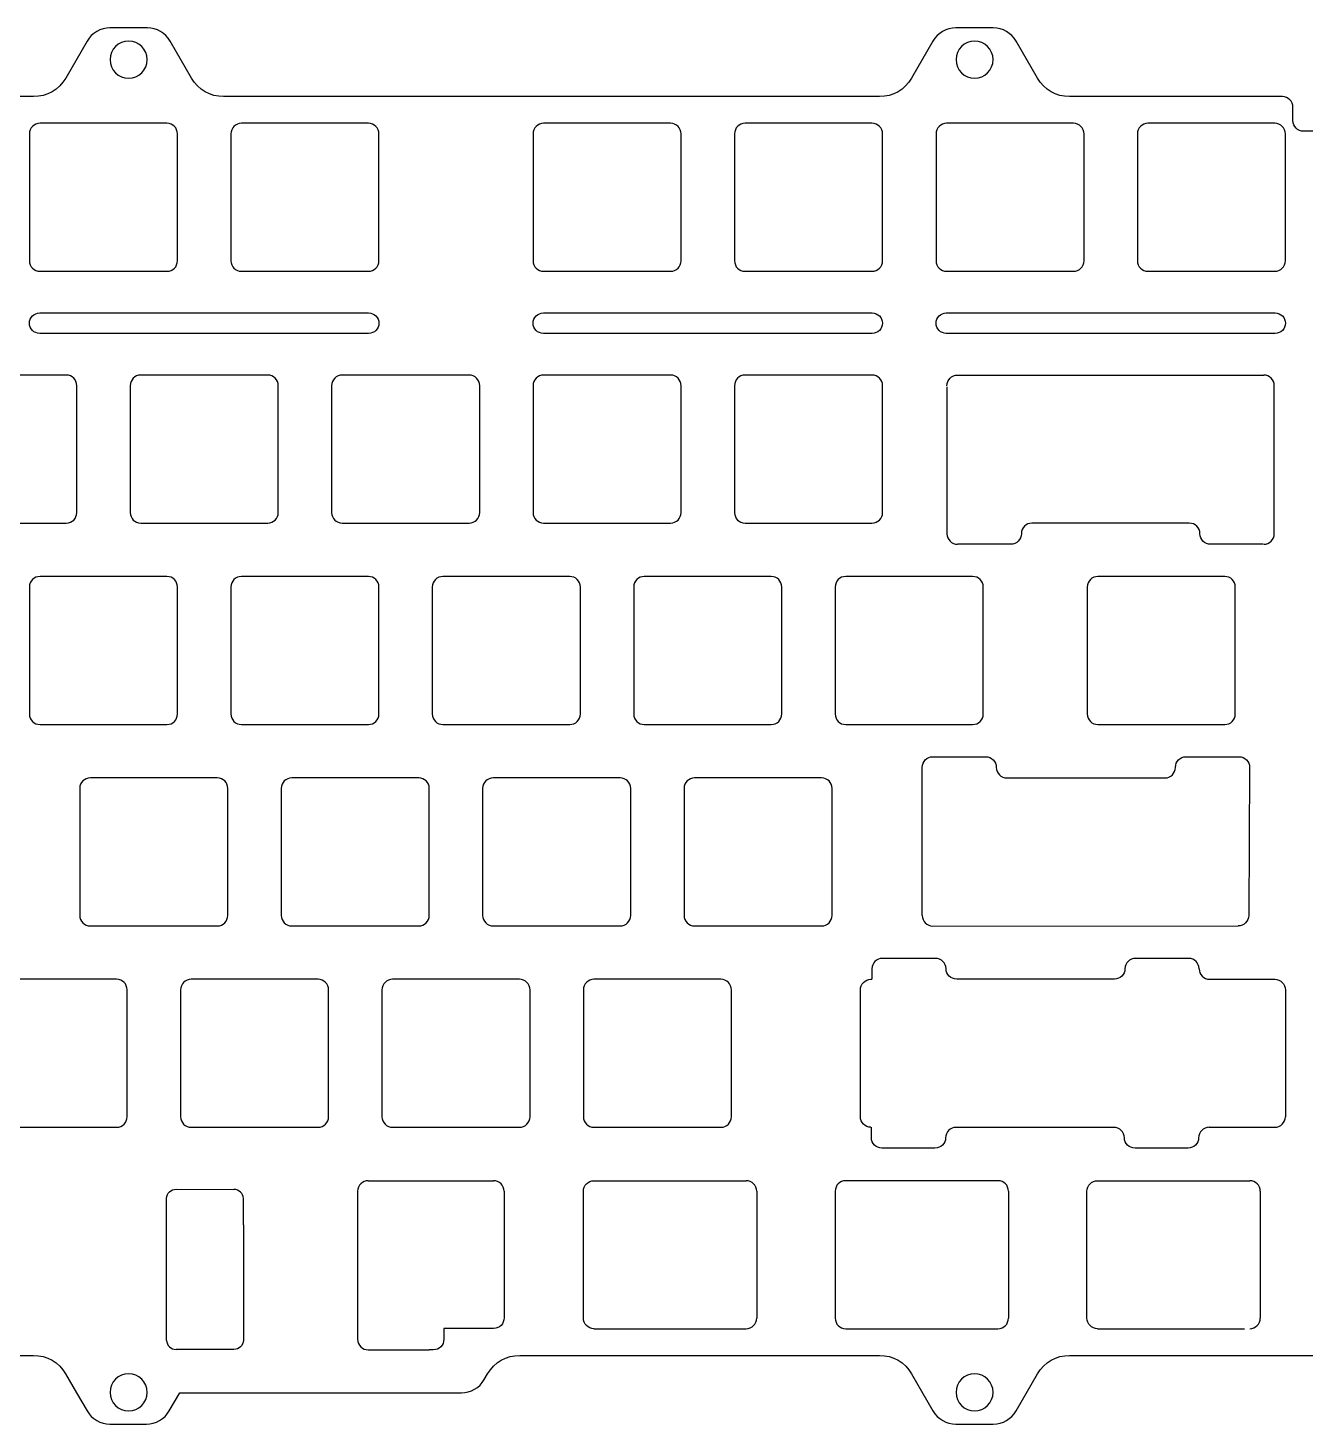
# Model space of a CAD drawing. Header units: inches. Extents: x -68 to 284, y 74 to 206.
# Drawn here: x 98.4 to 219.2, y 73.7 to 205.7 of the extents above; entities that cross this region are included whole.
import ezdxf

# ---------------------------------------------------------------- set-up
doc = ezdxf.new("R2010")
doc.units = ezdxf.units.IN
doc.header["$MEASUREMENT"] = 0

# ---------------------------------------------------------------- blocks, each defined once
blk = doc.blocks.new('block 4')
at = {"color": 5, "lineweight": 25, "true_color": 0x0000ff}
blk.add_lwpolyline([(109.19, 73.67), (109.19, 73.67)], dxfattribs=at)
for points, knots in [([(139.42, 76.62), (140.31, 76.62), (141.14, 77.1), (141.58, 77.87), (141.58, 77.87), (141.9, 78.42), (141.9, 78.42), (142.53, 79.5), (143.69, 80.17), (144.94, 80.17), (144.94, 80.17), (178.97, 80.17), (178.97, 80.17), (180.22, 80.17), (181.37, 79.5), (182, 78.42), (182, 78.42), (184.02, 74.92), (184.02, 74.92), (184.47, 74.15), (185.29, 73.67), (186.18, 73.67), (186.18, 73.67), (189.72, 73.67), (189.72, 73.67), (190.61, 73.67), (191.44, 74.15), (191.88, 74.92), (191.88, 74.92), (193.91, 78.42), (193.91, 78.42), (194.53, 79.5), (195.69, 80.17), (196.94, 80.17), (196.94, 80.17), (258.97, 80.17), (258.97, 80.17), (260.22, 80.17), (261.37, 79.5), (262, 78.42), (262, 78.42), (264.02, 74.92), (264.02, 74.92), (264.47, 74.15), (265.29, 73.67), (266.18, 73.67), (266.18, 73.67), (269.72, 73.67), (269.72, 73.67), (270.61, 73.67), (271.44, 74.15), (271.88, 74.92), (271.88, 74.92), (273.91, 78.42), (273.91, 78.42), (274.53, 79.5), (275.69, 80.17), (276.94, 80.17), (276.94, 80.17), (279.95, 80.17), (279.95, 80.17), (280.48, 80.17), (280.99, 80.38), (281.37, 80.75), (281.37, 80.75), (283.2, 82.58), (283.2, 82.58), (283.57, 82.96), (283.78, 83.47), (283.78, 84), (283.78, 84), (283.78, 97.68), (283.78, 97.68), (283.78, 98.11), (283.64, 98.53), (283.37, 98.87), (283.37, 98.87), (282.24, 100.27), (282.24, 100.27), (281.94, 100.65), (281.78, 101.11), (281.78, 101.59), (281.78, 101.59), (281.78, 131.81), (281.78, 131.81), (281.78, 132.29), (281.94, 132.75), (282.24, 133.13), (282.24, 133.13), (283.36, 134.53), (283.36, 134.53), (283.63, 134.87), (283.78, 135.29), (283.78, 135.72), (283.78, 135.72), (283.78, 195.4), (283.78, 195.4), (283.78, 195.93), (283.57, 196.44), (283.19, 196.82), (283.19, 196.82), (281.37, 198.65), (281.37, 198.65), (280.99, 199.02), (280.48, 199.23), (279.95, 199.23), (279.95, 199.23), (277.77, 199.23), (277.77, 199.23), (276.66, 199.23), (275.62, 199.76), (274.96, 200.65), (274.96, 200.65), (271.95, 204.72), (271.95, 204.72), (271.47, 205.36), (270.73, 205.73), (269.94, 205.73), (269.94, 205.73), (266.18, 205.73), (266.18, 205.73), (265.29, 205.73), (264.46, 205.25), (264.02, 204.48), (264.02, 204.48), (262, 200.98), (262, 200.98), (261.37, 199.9), (260.21, 199.23), (258.96, 199.23), (258.96, 199.23), (227.45, 199.23), (227.45, 199.23), (226.9, 199.23), (226.45, 198.78), (226.45, 198.23), (226.45, 198.23), (226.45, 196.96), (226.45, 196.96), (226.45, 196.4), (226, 195.96), (225.45, 195.96), (225.45, 195.96), (219.06, 195.96), (219.06, 195.96), (218.51, 195.96), (218.06, 196.4), (218.06, 196.96), (218.06, 196.96), (218.06, 198.23), (218.06, 198.23), (218.06, 198.78), (217.61, 199.23), (217.06, 199.23), (217.06, 199.23), (196.93, 199.23), (196.93, 199.23), (195.68, 199.23), (194.53, 199.9), (193.9, 200.98), (193.9, 200.98), (191.88, 204.48), (191.88, 204.48), (191.44, 205.25), (190.61, 205.73), (189.72, 205.73), (189.72, 205.73), (186.18, 205.73), (186.18, 205.73), (185.29, 205.73), (184.46, 205.25), (184.02, 204.48), (184.02, 204.48), (182, 200.98), (182, 200.98), (181.37, 199.9), (180.21, 199.23), (178.96, 199.23), (178.96, 199.23), (116.93, 199.23), (116.93, 199.23), (115.68, 199.23), (114.53, 199.9), (113.9, 200.98), (113.9, 200.98), (111.88, 204.48), (111.88, 204.48), (111.44, 205.25), (110.61, 205.73), (109.72, 205.73), (109.72, 205.73), (106.18, 205.73), (106.18, 205.73), (105.29, 205.73), (104.46, 205.25), (104.02, 204.48), (104.02, 204.48), (102, 200.98), (102, 200.98), (101.37, 199.9), (100.21, 199.23), (98.96, 199.23), (98.96, 199.23), (36.93, 199.23), (36.93, 199.23), (35.68, 199.23), (34.53, 199.9), (33.9, 200.98), (33.9, 200.98), (31.88, 204.48), (31.88, 204.48), (31.44, 205.25), (30.61, 205.73), (29.72, 205.73), (29.72, 205.73), (26.18, 205.73), (26.18, 205.73), (25.29, 205.73), (24.46, 205.25), (24.02, 204.48), (24.02, 204.48), (22, 200.98), (22, 200.98), (21.37, 199.9), (20.21, 199.23), (18.96, 199.23), (18.96, 199.23), (-43.07, 199.23), (-43.07, 199.23), (-44.32, 199.23), (-45.47, 199.9), (-46.1, 200.98), (-46.1, 200.98), (-48.12, 204.48), (-48.12, 204.48), (-48.56, 205.25), (-49.39, 205.73), (-50.28, 205.73), (-50.28, 205.73), (-53.82, 205.73), (-53.82, 205.73), (-54.71, 205.73), (-55.54, 205.25), (-55.98, 204.48), (-55.98, 204.48), (-58, 200.98), (-58, 200.98), (-58.63, 199.9), (-59.79, 199.23), (-61.04, 199.23), (-61.04, 199.23), (-64.05, 199.23), (-64.05, 199.23), (-64.58, 199.23), (-65.09, 199.02), (-65.47, 198.65), (-65.47, 198.65), (-67.3, 196.82), (-67.3, 196.82), (-67.67, 196.44), (-67.88, 195.93), (-67.88, 195.4), (-67.88, 195.4), (-67.88, 151.72), (-67.88, 151.72), (-67.88, 151.29), (-67.74, 150.87), (-67.47, 150.53), (-67.47, 150.53), (-66.34, 149.13), (-66.34, 149.13), (-66.04, 148.75), (-65.88, 148.29), (-65.88, 147.82), (-65.88, 147.82), (-65.88, 107.59), (-65.88, 107.59), (-65.88, 107.11), (-66.04, 106.65), (-66.34, 106.27), (-66.34, 106.27), (-67.47, 104.87), (-67.47, 104.87), (-67.74, 104.53), (-67.88, 104.11), (-67.88, 103.68), (-67.88, 103.68), (-67.88, 84), (-67.88, 84), (-67.88, 83.47), (-67.67, 82.96), (-67.3, 82.58), (-67.3, 82.58), (-65.47, 80.76), (-65.47, 80.76), (-65.09, 80.38), (-64.58, 80.17), (-64.05, 80.17), (-64.05, 80.17), (-61.04, 80.17), (-61.04, 80.17), (-59.79, 80.17), (-58.63, 79.5), (-58.01, 78.42), (-58.01, 78.42), (-55.98, 74.92), (-55.98, 74.92), (-55.54, 74.15), (-54.71, 73.67), (-53.82, 73.67), (-53.82, 73.67), (-50.28, 73.67), (-50.28, 73.67), (-49.39, 73.67), (-48.56, 74.15), (-48.12, 74.92), (-48.12, 74.92), (-46.1, 78.42), (-46.1, 78.42), (-45.47, 79.5), (-44.32, 80.17), (-43.07, 80.17), (-43.07, 80.17), (6.96, 80.17), (6.96, 80.17), (8.21, 80.17), (9.37, 79.5), (9.99, 78.42), (9.99, 78.42), (12.02, 74.92), (12.02, 74.92), (12.46, 74.15), (13.29, 73.67), (14.18, 73.67), (14.18, 73.67), (29.72, 73.67), (29.72, 73.67), (30.61, 73.67), (31.44, 74.15), (31.88, 74.92), (31.88, 74.92), (33.9, 78.42), (33.9, 78.42), (34.53, 79.5), (35.68, 80.17), (36.93, 80.17), (36.93, 80.17), (98.96, 80.17), (98.96, 80.17), (100.21, 80.17), (101.37, 79.5), (101.99, 78.42), (101.99, 78.42), (103.03, 76.62), (103.03, 76.62)], [0, 0, 0, 0, 1, 1, 1, 2, 2, 2, 3, 3, 3, 4, 4, 4, 5, 5, 5, 6, 6, 6, 7, 7, 7, 8, 8, 8, 9, 9, 9, 10, 10, 10, 11, 11, 11, 12, 12, 12, 13, 13, 13, 14, 14, 14, 15, 15, 15, 16, 16, 16, 17, 17, 17, 18, 18, 18, 19, 19, 19, 20, 20, 20, 21, 21, 21, 22, 22, 22, 23, 23, 23, 24, 24, 24, 25, 25, 25, 26, 26, 26, 27, 27, 27, 28, 28, 28, 29, 29, 29, 30, 30, 30, 31, 31, 31, 32, 32, 32, 33, 33, 33, 34, 34, 34, 35, 35, 35, 36, 36, 36, 37, 37, 37, 38, 38, 38, 39, 39, 39, 40, 40, 40, 41, 41, 41, 42, 42, 42, 43, 43, 43, 44, 44, 44, 45, 45, 45, 46, 46, 46, 47, 47, 47, 48, 48, 48, 49, 49, 49, 50, 50, 50, 51, 51, 51, 52, 52, 52, 53, 53, 53, 54, 54, 54, 55, 55, 55, 56, 56, 56, 57, 57, 57, 58, 58, 58, 59, 59, 59, 60, 60, 60, 61, 61, 61, 62, 62, 62, 63, 63, 63, 64, 64, 64, 65, 65, 65, 66, 66, 66, 67, 67, 67, 68, 68, 68, 69, 69, 69, 70, 70, 70, 71, 71, 71, 72, 72, 72, 73, 73, 73, 74, 74, 74, 75, 75, 75, 76, 76, 76, 77, 77, 77, 78, 78, 78, 79, 79, 79, 80, 80, 80, 81, 81, 81, 82, 82, 82, 83, 83, 83, 84, 84, 84, 85, 85, 85, 86, 86, 86, 87, 87, 87, 88, 88, 88, 89, 89, 89, 90, 90, 90, 91, 91, 91, 92, 92, 92, 93, 93, 93, 94, 94, 94, 95, 95, 95, 96, 96, 96, 97, 97, 97, 98, 98, 98, 99, 99, 99, 100, 100, 100, 101, 101, 101, 102, 102, 102, 103, 103, 103, 104, 104, 104, 105, 105, 105, 106, 106, 106, 107, 107, 107, 108, 108, 108, 109, 109, 109, 110, 110, 110, 111, 111, 111, 112, 112, 112, 113, 113, 113, 114, 114, 114, 115, 115, 115, 116, 116, 116, 117, 117, 117, 118, 118, 118, 118]), ([(103.03, 76.62), (103.03, 76.62), (104.02, 74.92), (104.02, 74.92), (104.46, 74.15), (105.29, 73.67), (106.18, 73.67)], [0, 0, 0, 0, 1, 1, 1, 2, 2, 2, 2]), ([(106.18, 73.67), (106.18, 73.67), (109.19, 73.67), (109.19, 73.67), (109.19, 73.67), (109.63, 73.67), (109.63, 73.67), (110.52, 73.67), (111.35, 74.15), (111.79, 74.92), (111.79, 74.92), (112.78, 76.62), (112.78, 76.62)], [0, 0, 0, 0, 1, 1, 1, 2, 2, 2, 3, 3, 3, 4, 4, 4, 4])]:
    blk.add_open_spline(points, degree=3, knots=knots, dxfattribs=at)
blk = doc.blocks.new('block 5')
at = {"color": 5, "lineweight": 25, "true_color": 0x0000ff}
blk.add_open_spline([(211.67, 115.74), (211.67, 115.74), (216.35, 115.74), (216.35, 115.74)], degree=3, dxfattribs=at)
blk.add_open_spline([(216.35, 115.74), (216.9, 115.74), (217.35, 115.3), (217.35, 114.74), (217.35, 114.74), (217.35, 102.74), (217.35, 102.74)], degree=3, knots=[0, 0, 0, 0, 1, 1, 1, 2, 2, 2, 2], dxfattribs=at)
blk = doc.blocks.new('block 7')
at = {"color": 5, "lineweight": 25, "true_color": 0x0000ff}
blk.add_open_spline([(178.15, 101.74), (177.6, 101.74), (177.15, 102.19), (177.15, 102.74), (177.15, 102.74), (177.15, 114.74), (177.15, 114.74), (177.15, 115.3), (177.6, 115.74), (178.15, 115.74), (178.15, 115.74), (178.24, 115.74), (178.24, 115.74)], degree=3, knots=[0, 0, 0, 0, 1, 1, 1, 2, 2, 2, 3, 3, 3, 4, 4, 4, 4], dxfattribs=at)
blk = doc.blocks.new('block 9')
at = {"color": 5, "lineweight": 25, "true_color": 0x0000ff}
blk.add_lwpolyline([(199.68, 115.74), (199.68, 115.74)], dxfattribs=at)
blk = doc.blocks.new('block 23')
at = {"color": 5, "lineweight": 25, "true_color": 0x0000ff}
blk.add_open_spline([(127.15, 171.89), (127.15, 172.45), (127.59, 172.89), (128.15, 172.89), (128.15, 172.89), (140.15, 172.89), (140.15, 172.89), (140.7, 172.89), (141.15, 172.45), (141.15, 171.89), (141.15, 171.89), (141.15, 159.89), (141.15, 159.89), (141.15, 159.34), (140.7, 158.89), (140.15, 158.89), (140.15, 158.89), (128.15, 158.89), (128.15, 158.89), (127.59, 158.89), (127.15, 159.34), (127.15, 159.89), (127.15, 159.89), (127.15, 171.89), (127.15, 171.89)], degree=3, knots=[0, 0, 0, 0, 1, 1, 1, 2, 2, 2, 3, 3, 3, 4, 4, 4, 5, 5, 5, 6, 6, 6, 7, 7, 7, 8, 8, 8, 8], dxfattribs=at)
blk = doc.blocks.new('block 24')
at = {"color": 5, "lineweight": 25, "true_color": 0x0000ff}
blk.add_open_spline([(146.2, 171.89), (146.2, 172.45), (146.64, 172.89), (147.2, 172.89), (147.2, 172.89), (159.2, 172.89), (159.2, 172.89), (159.75, 172.89), (160.2, 172.45), (160.2, 171.89), (160.2, 171.89), (160.2, 159.89), (160.2, 159.89), (160.2, 159.34), (159.75, 158.89), (159.2, 158.89), (159.2, 158.89), (147.2, 158.89), (147.2, 158.89), (146.64, 158.89), (146.2, 159.34), (146.2, 159.89), (146.2, 159.89), (146.2, 171.89), (146.2, 171.89)], degree=3, knots=[0, 0, 0, 0, 1, 1, 1, 2, 2, 2, 3, 3, 3, 4, 4, 4, 5, 5, 5, 6, 6, 6, 7, 7, 7, 8, 8, 8, 8], dxfattribs=at)
blk = doc.blocks.new('block 25')
at = {"color": 5, "lineweight": 25, "true_color": 0x0000ff}
blk.add_open_spline([(165.25, 171.89), (165.25, 172.45), (165.69, 172.89), (166.25, 172.89), (166.25, 172.89), (178.25, 172.89), (178.25, 172.89), (178.8, 172.89), (179.25, 172.45), (179.25, 171.89), (179.25, 171.89), (179.25, 159.89), (179.25, 159.89), (179.25, 159.34), (178.8, 158.89), (178.25, 158.89), (178.25, 158.89), (166.25, 158.89), (166.25, 158.89), (165.69, 158.89), (165.25, 159.34), (165.25, 159.89), (165.25, 159.89), (165.25, 171.89), (165.25, 171.89)], degree=3, knots=[0, 0, 0, 0, 1, 1, 1, 2, 2, 2, 3, 3, 3, 4, 4, 4, 5, 5, 5, 6, 6, 6, 7, 7, 7, 8, 8, 8, 8], dxfattribs=at)
blk = doc.blocks.new('block 27')
at = {"color": 5, "lineweight": 25, "true_color": 0x0000ff}
blk.add_open_spline([(136.67, 152.84), (136.67, 153.4), (137.12, 153.84), (137.67, 153.84), (137.67, 153.84), (149.67, 153.84), (149.67, 153.84), (150.22, 153.84), (150.67, 153.4), (150.67, 152.84), (150.67, 152.84), (150.67, 140.84), (150.67, 140.84), (150.67, 140.29), (150.22, 139.84), (149.67, 139.84), (149.67, 139.84), (137.67, 139.84), (137.67, 139.84), (137.12, 139.84), (136.67, 140.29), (136.67, 140.84), (136.67, 140.84), (136.67, 152.84), (136.67, 152.84)], degree=3, knots=[0, 0, 0, 0, 1, 1, 1, 2, 2, 2, 3, 3, 3, 4, 4, 4, 5, 5, 5, 6, 6, 6, 7, 7, 7, 8, 8, 8, 8], dxfattribs=at)
blk = doc.blocks.new('block 28')
at = {"color": 5, "lineweight": 25, "true_color": 0x0000ff}
blk.add_open_spline([(155.72, 152.84), (155.72, 153.4), (156.17, 153.84), (156.72, 153.84), (156.72, 153.84), (168.72, 153.84), (168.72, 153.84), (169.27, 153.84), (169.72, 153.4), (169.72, 152.84), (169.72, 152.84), (169.72, 140.84), (169.72, 140.84), (169.72, 140.29), (169.27, 139.84), (168.72, 139.84), (168.72, 139.84), (156.72, 139.84), (156.72, 139.84), (156.17, 139.84), (155.72, 140.29), (155.72, 140.84), (155.72, 140.84), (155.72, 152.84), (155.72, 152.84)], degree=3, knots=[0, 0, 0, 0, 1, 1, 1, 2, 2, 2, 3, 3, 3, 4, 4, 4, 5, 5, 5, 6, 6, 6, 7, 7, 7, 8, 8, 8, 8], dxfattribs=at)
blk = doc.blocks.new('block 29')
at = {"color": 5, "lineweight": 25, "true_color": 0x0000ff}
blk.add_open_spline([(174.77, 152.84), (174.77, 153.4), (175.22, 153.84), (175.77, 153.84), (175.77, 153.84), (187.77, 153.84), (187.77, 153.84), (188.32, 153.84), (188.77, 153.4), (188.77, 152.84), (188.77, 152.84), (188.77, 140.84), (188.77, 140.84), (188.77, 140.29), (188.32, 139.84), (187.77, 139.84), (187.77, 139.84), (175.77, 139.84), (175.77, 139.84), (175.22, 139.84), (174.77, 140.29), (174.77, 140.84), (174.77, 140.84), (174.77, 152.84), (174.77, 152.84)], degree=3, knots=[0, 0, 0, 0, 1, 1, 1, 2, 2, 2, 3, 3, 3, 4, 4, 4, 5, 5, 5, 6, 6, 6, 7, 7, 7, 8, 8, 8, 8], dxfattribs=at)
blk = doc.blocks.new('block 30')
at = {"color": 5, "lineweight": 25, "true_color": 0x0000ff}
blk.add_open_spline([(141.43, 133.79), (141.43, 134.35), (141.88, 134.79), (142.43, 134.79), (142.43, 134.79), (154.43, 134.79), (154.43, 134.79), (154.98, 134.79), (155.43, 134.35), (155.43, 133.79), (155.43, 133.79), (155.43, 121.79), (155.43, 121.79), (155.43, 121.24), (154.98, 120.79), (154.43, 120.79), (154.43, 120.79), (142.43, 120.79), (142.43, 120.79), (141.88, 120.79), (141.43, 121.24), (141.43, 121.79), (141.43, 121.79), (141.43, 133.79), (141.43, 133.79)], degree=3, knots=[0, 0, 0, 0, 1, 1, 1, 2, 2, 2, 3, 3, 3, 4, 4, 4, 5, 5, 5, 6, 6, 6, 7, 7, 7, 8, 8, 8, 8], dxfattribs=at)
blk = doc.blocks.new('block 34')
at = {"color": 5, "lineweight": 25, "true_color": 0x0000ff}
blk.add_open_spline([(165.25, 195.71), (165.25, 196.26), (165.69, 196.71), (166.25, 196.71), (166.25, 196.71), (178.25, 196.71), (178.25, 196.71), (178.8, 196.71), (179.25, 196.26), (179.25, 195.71), (179.25, 195.71), (179.25, 183.71), (179.25, 183.71), (179.25, 183.15), (178.8, 182.71), (178.25, 182.71), (178.25, 182.71), (166.25, 182.71), (166.25, 182.71), (165.69, 182.71), (165.25, 183.15), (165.25, 183.71), (165.25, 183.71), (165.25, 195.71), (165.25, 195.71)], degree=3, knots=[0, 0, 0, 0, 1, 1, 1, 2, 2, 2, 3, 3, 3, 4, 4, 4, 5, 5, 5, 6, 6, 6, 7, 7, 7, 8, 8, 8, 8], dxfattribs=at)
blk = doc.blocks.new('block 35')
at = {"color": 5, "lineweight": 25, "true_color": 0x0000ff}
blk.add_open_spline([(184.31, 195.71), (184.31, 196.26), (184.76, 196.71), (185.31, 196.71), (185.31, 196.71), (197.31, 196.71), (197.31, 196.71), (197.86, 196.71), (198.31, 196.26), (198.31, 195.71), (198.31, 195.71), (198.31, 183.71), (198.31, 183.71), (198.31, 183.15), (197.86, 182.71), (197.31, 182.71), (197.31, 182.71), (185.31, 182.71), (185.31, 182.71), (184.76, 182.71), (184.31, 183.15), (184.31, 183.71), (184.31, 183.71), (184.31, 195.71), (184.31, 195.71)], degree=3, knots=[0, 0, 0, 0, 1, 1, 1, 2, 2, 2, 3, 3, 3, 4, 4, 4, 5, 5, 5, 6, 6, 6, 7, 7, 7, 8, 8, 8, 8], dxfattribs=at)
blk = doc.blocks.new('block 38')
at = {"color": 5, "lineweight": 25, "true_color": 0x0000ff}
blk.add_open_spline([(146.2, 195.71), (146.2, 196.26), (146.64, 196.71), (147.2, 196.71), (147.2, 196.71), (159.2, 196.71), (159.2, 196.71), (159.75, 196.71), (160.2, 196.26), (160.2, 195.71), (160.2, 195.71), (160.2, 183.71), (160.2, 183.71), (160.2, 183.15), (159.75, 182.71), (159.2, 182.71), (159.2, 182.71), (147.2, 182.71), (147.2, 182.71), (146.64, 182.71), (146.2, 183.15), (146.2, 183.71), (146.2, 183.71), (146.2, 195.71), (146.2, 195.71)], degree=3, knots=[0, 0, 0, 0, 1, 1, 1, 2, 2, 2, 3, 3, 3, 4, 4, 4, 5, 5, 5, 6, 6, 6, 7, 7, 7, 8, 8, 8, 8], dxfattribs=at)
blk = doc.blocks.new('block 44')
at = {"color": 5, "lineweight": 25, "true_color": 0x0000ff}
blk.add_open_spline([(131.91, 114.74), (131.91, 115.3), (132.36, 115.74), (132.91, 115.74), (132.91, 115.74), (144.91, 115.74), (144.91, 115.74), (145.46, 115.74), (145.91, 115.3), (145.91, 114.74), (145.91, 114.74), (145.91, 102.74), (145.91, 102.74), (145.91, 102.19), (145.46, 101.74), (144.91, 101.74), (144.91, 101.74), (132.91, 101.74), (132.91, 101.74), (132.36, 101.74), (131.91, 102.19), (131.91, 102.74), (131.91, 102.74), (131.91, 114.74), (131.91, 114.74)], degree=3, knots=[0, 0, 0, 0, 1, 1, 1, 2, 2, 2, 3, 3, 3, 4, 4, 4, 5, 5, 5, 6, 6, 6, 7, 7, 7, 8, 8, 8, 8], dxfattribs=at)
blk = doc.blocks.new('block 45')
at = {"color": 5, "lineweight": 25, "true_color": 0x0000ff}
blk.add_open_spline([(93.81, 114.74), (93.81, 115.3), (94.26, 115.74), (94.81, 115.74), (94.81, 115.74), (106.81, 115.74), (106.81, 115.74), (107.36, 115.74), (107.81, 115.3), (107.81, 114.74), (107.81, 114.74), (107.81, 102.74), (107.81, 102.74), (107.81, 102.19), (107.36, 101.74), (106.81, 101.74), (106.81, 101.74), (94.81, 101.74), (94.81, 101.74), (94.26, 101.74), (93.81, 102.19), (93.81, 102.74), (93.81, 102.74), (93.81, 114.74), (93.81, 114.74)], degree=3, knots=[0, 0, 0, 0, 1, 1, 1, 2, 2, 2, 3, 3, 3, 4, 4, 4, 5, 5, 5, 6, 6, 6, 7, 7, 7, 8, 8, 8, 8], dxfattribs=at)
blk = doc.blocks.new('block 72')
at = {"color": 5, "lineweight": 25, "true_color": 0x0000ff}
blk.add_open_spline([(89.05, 171.89), (89.05, 172.45), (89.49, 172.89), (90.05, 172.89), (90.05, 172.89), (102.05, 172.89), (102.05, 172.89), (102.6, 172.89), (103.05, 172.45), (103.05, 171.89), (103.05, 171.89), (103.05, 159.89), (103.05, 159.89), (103.05, 159.34), (102.6, 158.89), (102.05, 158.89), (102.05, 158.89), (90.05, 158.89), (90.05, 158.89), (89.49, 158.89), (89.05, 159.34), (89.05, 159.89), (89.05, 159.89), (89.05, 171.89), (89.05, 171.89)], degree=3, knots=[0, 0, 0, 0, 1, 1, 1, 2, 2, 2, 3, 3, 3, 4, 4, 4, 5, 5, 5, 6, 6, 6, 7, 7, 7, 8, 8, 8, 8], dxfattribs=at)
blk = doc.blocks.new('block 73')
at = {"color": 5, "lineweight": 25, "true_color": 0x0000ff}
blk.add_open_spline([(108.1, 171.89), (108.1, 172.45), (108.54, 172.89), (109.1, 172.89), (109.1, 172.89), (121.1, 172.89), (121.1, 172.89), (121.65, 172.89), (122.1, 172.45), (122.1, 171.89), (122.1, 171.89), (122.1, 159.89), (122.1, 159.89), (122.1, 159.34), (121.65, 158.89), (121.1, 158.89), (121.1, 158.89), (109.1, 158.89), (109.1, 158.89), (108.54, 158.89), (108.1, 159.34), (108.1, 159.89), (108.1, 159.89), (108.1, 171.89), (108.1, 171.89)], degree=3, knots=[0, 0, 0, 0, 1, 1, 1, 2, 2, 2, 3, 3, 3, 4, 4, 4, 5, 5, 5, 6, 6, 6, 7, 7, 7, 8, 8, 8, 8], dxfattribs=at)
blk = doc.blocks.new('block 75')
at = {"color": 5, "lineweight": 25, "true_color": 0x0000ff}
blk.add_open_spline([(98.57, 152.84), (98.57, 153.4), (99.02, 153.84), (99.57, 153.84), (99.57, 153.84), (111.57, 153.84), (111.57, 153.84), (112.12, 153.84), (112.57, 153.4), (112.57, 152.84), (112.57, 152.84), (112.57, 140.84), (112.57, 140.84), (112.57, 140.29), (112.12, 139.84), (111.57, 139.84), (111.57, 139.84), (99.57, 139.84), (99.57, 139.84), (99.02, 139.84), (98.57, 140.29), (98.57, 140.84), (98.57, 140.84), (98.57, 152.84), (98.57, 152.84)], degree=3, knots=[0, 0, 0, 0, 1, 1, 1, 2, 2, 2, 3, 3, 3, 4, 4, 4, 5, 5, 5, 6, 6, 6, 7, 7, 7, 8, 8, 8, 8], dxfattribs=at)
blk = doc.blocks.new('block 76')
at = {"color": 5, "lineweight": 25, "true_color": 0x0000ff}
blk.add_open_spline([(117.62, 152.84), (117.62, 153.4), (118.07, 153.84), (118.62, 153.84), (118.62, 153.84), (130.62, 153.84), (130.62, 153.84), (131.17, 153.84), (131.62, 153.4), (131.62, 152.84), (131.62, 152.84), (131.62, 140.84), (131.62, 140.84), (131.62, 140.29), (131.17, 139.84), (130.62, 139.84), (130.62, 139.84), (118.62, 139.84), (118.62, 139.84), (118.07, 139.84), (117.62, 140.29), (117.62, 140.84), (117.62, 140.84), (117.62, 152.84), (117.62, 152.84)], degree=3, knots=[0, 0, 0, 0, 1, 1, 1, 2, 2, 2, 3, 3, 3, 4, 4, 4, 5, 5, 5, 6, 6, 6, 7, 7, 7, 8, 8, 8, 8], dxfattribs=at)
blk = doc.blocks.new('block 77')
at = {"color": 5, "lineweight": 25, "true_color": 0x0000ff}
blk.add_open_spline([(122.38, 133.79), (122.38, 134.35), (122.83, 134.79), (123.38, 134.79), (123.38, 134.79), (135.38, 134.79), (135.38, 134.79), (135.93, 134.79), (136.38, 134.35), (136.38, 133.79), (136.38, 133.79), (136.38, 121.79), (136.38, 121.79), (136.38, 121.24), (135.93, 120.79), (135.38, 120.79), (135.38, 120.79), (123.38, 120.79), (123.38, 120.79), (122.83, 120.79), (122.38, 121.24), (122.38, 121.79), (122.38, 121.79), (122.38, 133.79), (122.38, 133.79)], degree=3, knots=[0, 0, 0, 0, 1, 1, 1, 2, 2, 2, 3, 3, 3, 4, 4, 4, 5, 5, 5, 6, 6, 6, 7, 7, 7, 8, 8, 8, 8], dxfattribs=at)
blk = doc.blocks.new('block 78')
at = {"color": 5, "lineweight": 25, "true_color": 0x0000ff}
blk.add_open_spline([(103.33, 133.79), (103.33, 134.35), (103.78, 134.79), (104.33, 134.79), (104.33, 134.79), (116.33, 134.79), (116.33, 134.79), (116.88, 134.79), (117.33, 134.35), (117.33, 133.79), (117.33, 133.79), (117.33, 121.79), (117.33, 121.79), (117.33, 121.24), (116.88, 120.79), (116.33, 120.79), (116.33, 120.79), (104.33, 120.79), (104.33, 120.79), (103.78, 120.79), (103.33, 121.24), (103.33, 121.79), (103.33, 121.79), (103.33, 133.79), (103.33, 133.79)], degree=3, knots=[0, 0, 0, 0, 1, 1, 1, 2, 2, 2, 3, 3, 3, 4, 4, 4, 5, 5, 5, 6, 6, 6, 7, 7, 7, 8, 8, 8, 8], dxfattribs=at)
blk = doc.blocks.new('block 80')
at = {"color": 5, "lineweight": 25, "true_color": 0x0000ff}
blk.add_open_spline([(98.57, 195.71), (98.57, 196.26), (99.02, 196.71), (99.57, 196.71), (99.57, 196.71), (111.57, 196.71), (111.57, 196.71), (112.12, 196.71), (112.57, 196.26), (112.57, 195.71), (112.57, 195.71), (112.57, 183.71), (112.57, 183.71), (112.57, 183.15), (112.12, 182.71), (111.57, 182.71), (111.57, 182.71), (99.57, 182.71), (99.57, 182.71), (99.02, 182.71), (98.57, 183.15), (98.57, 183.71), (98.57, 183.71), (98.57, 195.71), (98.57, 195.71)], degree=3, knots=[0, 0, 0, 0, 1, 1, 1, 2, 2, 2, 3, 3, 3, 4, 4, 4, 5, 5, 5, 6, 6, 6, 7, 7, 7, 8, 8, 8, 8], dxfattribs=at)
blk = doc.blocks.new('block 81')
at = {"color": 5, "lineweight": 25, "true_color": 0x0000ff}
blk.add_open_spline([(117.62, 195.71), (117.62, 196.26), (118.07, 196.71), (118.62, 196.71), (118.62, 196.71), (130.62, 196.71), (130.62, 196.71), (131.17, 196.71), (131.62, 196.26), (131.62, 195.71), (131.62, 195.71), (131.62, 183.71), (131.62, 183.71), (131.62, 183.15), (131.17, 182.71), (130.62, 182.71), (130.62, 182.71), (118.62, 182.71), (118.62, 182.71), (118.07, 182.71), (117.62, 183.15), (117.62, 183.71), (117.62, 183.71), (117.62, 195.71), (117.62, 195.71)], degree=3, knots=[0, 0, 0, 0, 1, 1, 1, 2, 2, 2, 3, 3, 3, 4, 4, 4, 5, 5, 5, 6, 6, 6, 7, 7, 7, 8, 8, 8, 8], dxfattribs=at)
blk = doc.blocks.new('block 82')
at = {"color": 5, "lineweight": 25, "true_color": 0x0000ff}
blk.add_open_spline([(112.86, 114.74), (112.86, 115.3), (113.31, 115.74), (113.86, 115.74), (113.86, 115.74), (125.86, 115.74), (125.86, 115.74), (126.41, 115.74), (126.86, 115.3), (126.86, 114.74), (126.86, 114.74), (126.86, 102.74), (126.86, 102.74), (126.86, 102.19), (126.41, 101.74), (125.86, 101.74), (125.86, 101.74), (113.86, 101.74), (113.86, 101.74), (113.31, 101.74), (112.86, 102.19), (112.86, 102.74), (112.86, 102.74), (112.86, 114.74), (112.86, 114.74)], degree=3, knots=[0, 0, 0, 0, 1, 1, 1, 2, 2, 2, 3, 3, 3, 4, 4, 4, 5, 5, 5, 6, 6, 6, 7, 7, 7, 8, 8, 8, 8], dxfattribs=at)
blk = doc.blocks.new('block 83')
at = {"color": 5, "lineweight": 25, "true_color": 0x0000ff}
blk.add_open_spline([(160.48, 133.79), (160.48, 134.35), (160.93, 134.79), (161.48, 134.79), (161.48, 134.79), (173.48, 134.79), (173.48, 134.79), (174.03, 134.79), (174.48, 134.35), (174.48, 133.79), (174.48, 133.79), (174.48, 121.79), (174.48, 121.79), (174.48, 121.24), (174.03, 120.79), (173.48, 120.79), (173.48, 120.79), (161.48, 120.79), (161.48, 120.79), (160.93, 120.79), (160.48, 121.24), (160.48, 121.79), (160.48, 121.79), (160.48, 133.79), (160.48, 133.79)], degree=3, knots=[0, 0, 0, 0, 1, 1, 1, 2, 2, 2, 3, 3, 3, 4, 4, 4, 5, 5, 5, 6, 6, 6, 7, 7, 7, 8, 8, 8, 8], dxfattribs=at)
blk = doc.blocks.new('block 84')
at = {"color": 5, "lineweight": 25, "true_color": 0x0000ff}
blk.add_open_spline([(150.96, 114.74), (150.96, 115.3), (151.41, 115.74), (151.96, 115.74), (151.96, 115.74), (163.96, 115.74), (163.96, 115.74), (164.51, 115.74), (164.96, 115.3), (164.96, 114.74), (164.96, 114.74), (164.96, 102.74), (164.96, 102.74), (164.96, 102.19), (164.51, 101.74), (163.96, 101.74), (163.96, 101.74), (151.96, 101.74), (151.96, 101.74), (151.41, 101.74), (150.96, 102.19), (150.96, 102.74), (150.96, 102.74), (150.96, 114.74), (150.96, 114.74)], degree=3, knots=[0, 0, 0, 0, 1, 1, 1, 2, 2, 2, 3, 3, 3, 4, 4, 4, 5, 5, 5, 6, 6, 6, 7, 7, 7, 8, 8, 8, 8], dxfattribs=at)
blk = doc.blocks.new('block 85')
at = {"color": 5, "lineweight": 25, "true_color": 0x0000ff}
blk.add_open_spline([(204.35, 182.71), (203.8, 182.71), (203.35, 183.15), (203.35, 183.71), (203.35, 183.71), (203.35, 195.71), (203.35, 195.71), (203.35, 196.26), (203.8, 196.71), (204.35, 196.71), (204.35, 196.71), (216.35, 196.71), (216.35, 196.71), (216.9, 196.71), (217.35, 196.26), (217.35, 195.71), (217.35, 195.71), (217.35, 183.71), (217.35, 183.71), (217.35, 183.15), (216.9, 182.71), (216.35, 182.71), (216.35, 182.71), (204.35, 182.71), (204.35, 182.71)], degree=3, knots=[0, 0, 0, 0, 1, 1, 1, 2, 2, 2, 3, 3, 3, 4, 4, 4, 5, 5, 5, 6, 6, 6, 7, 7, 7, 8, 8, 8, 8], dxfattribs=at)
blk = doc.blocks.new('block 86')
at = {"color": 5, "lineweight": 25, "true_color": 0x0000ff}
blk.add_open_spline([(143.46, 95.69), (143.46, 95.69), (143.46, 83.72), (143.46, 83.72), (143.46, 83.16), (143.02, 82.71), (142.47, 82.71), (142.47, 82.71), (137.76, 82.71), (137.76, 82.71), (137.76, 82.71), (137.76, 81.69), (137.76, 81.69)], degree=3, knots=[0, 0, 0, 0, 1, 1, 1, 2, 2, 2, 3, 3, 3, 4, 4, 4, 4], dxfattribs=at)
blk = doc.blocks.new('block 87')
at = {"color": 5, "lineweight": 25, "true_color": 0x0000ff}
blk.add_open_spline([(129.61, 95.69), (129.61, 95.69), (129.61, 81.69), (129.61, 81.69), (129.61, 81.14), (130.06, 80.69), (130.61, 80.69), (130.61, 80.69), (136.37, 80.69), (136.37, 80.69)], degree=3, knots=[0, 0, 0, 0, 1, 1, 1, 2, 2, 2, 3, 3, 3, 3], dxfattribs=at)
blk = doc.blocks.new('block 88')
at = {"color": 5, "lineweight": 25, "true_color": 0x0000ff}
blk.add_lwpolyline([(151.96, 82.69), (163.96, 82.69), (166.35, 82.69)], dxfattribs=at)
blk = doc.blocks.new('block 89')
at = {"color": 5, "lineweight": 25, "true_color": 0x0000ff}
blk.add_open_spline([(151.96, 82.69), (151.41, 82.69), (150.96, 83.14), (150.96, 83.69), (150.96, 83.69), (150.96, 95.69), (150.96, 95.69), (150.96, 96.25), (151.41, 96.69), (151.96, 96.69), (151.96, 96.69), (163.96, 96.69), (163.96, 96.69), (163.96, 96.69), (166.35, 96.69), (166.35, 96.69)], degree=3, knots=[0, 0, 0, 0, 1, 1, 1, 2, 2, 2, 3, 3, 3, 4, 4, 4, 5, 5, 5, 5], dxfattribs=at)
blk = doc.blocks.new('block 91')
at = {"color": 5, "lineweight": 25, "true_color": 0x0000ff}
blk.add_lwpolyline([(199.58, 82.69), (211.58, 82.69), (213.49, 82.69)], dxfattribs=at)
blk = doc.blocks.new('block 92')
at = {"color": 5, "lineweight": 25, "true_color": 0x0000ff}
blk.add_open_spline([(199.58, 82.69), (199.03, 82.69), (198.58, 83.14), (198.58, 83.69), (198.58, 83.69), (198.58, 95.69), (198.58, 95.69), (198.58, 96.25), (199.03, 96.69), (199.58, 96.69), (199.58, 96.69), (211.58, 96.69), (211.58, 96.69), (211.58, 96.69), (213.97, 96.69), (213.97, 96.69)], degree=3, knots=[0, 0, 0, 0, 1, 1, 1, 2, 2, 2, 3, 3, 3, 4, 4, 4, 5, 5, 5, 5], dxfattribs=at)
blk = doc.blocks.new('block 98')
at = {"color": 5, "lineweight": 25, "true_color": 0x0000ff}
blk.add_lwpolyline([(213.88, 121.91), (213.88, 121.79)], dxfattribs=at)
blk = doc.blocks.new('block 104')
at = {"color": 5, "lineweight": 25, "true_color": 0x0000ff}
blk.add_open_spline([(215.26, 156.89), (215.26, 156.89), (210.26, 156.89), (210.26, 156.89), (209.71, 156.89), (209.26, 157.34), (209.26, 157.89), (209.26, 158.45), (208.81, 158.89), (208.26, 158.89), (208.26, 158.89), (193.38, 158.89), (193.38, 158.89), (192.83, 158.89), (192.38, 158.45), (192.38, 157.89), (192.38, 157.34), (191.93, 156.89), (191.38, 156.89), (191.38, 156.89), (186.38, 156.89), (186.38, 156.89)], degree=3, knots=[0, 0, 0, 0, 1, 1, 1, 2, 2, 2, 3, 3, 3, 4, 4, 4, 5, 5, 5, 6, 6, 6, 7, 7, 7, 7], dxfattribs=at)
blk = doc.blocks.new('block 105')
at = {"color": 5, "lineweight": 25, "true_color": 0x0000ff}
blk.add_lwpolyline([(193.38, 172.89), (193.38, 172.89)], dxfattribs=at)
blk = doc.blocks.new('block 106')
at = {"color": 5, "lineweight": 25, "true_color": 0x0000ff}
blk.add_open_spline([(183, 135.79), (183, 136.35), (183.45, 136.79), (184, 136.79), (184, 136.79), (189, 136.79), (189, 136.79), (189.55, 136.79), (190, 136.35), (190, 135.79), (190, 135.24), (190.45, 134.79), (191, 134.79), (191, 134.79), (197.58, 134.79), (197.58, 134.79), (197.58, 134.79), (205.95, 134.79), (205.95, 134.79)], degree=3, knots=[0, 0, 0, 0, 1, 1, 1, 2, 2, 2, 3, 3, 3, 4, 4, 4, 5, 5, 5, 6, 6, 6, 6], dxfattribs=at)
blk = doc.blocks.new('block 107')
at = {"color": 5, "lineweight": 25, "true_color": 0x0000ff}
blk.add_open_spline([(213.88, 121.79), (213.88, 121.24), (213.43, 120.79), (212.88, 120.79)], degree=3, dxfattribs=at)
blk = doc.blocks.new('block 115')
at = {"color": 5, "lineweight": 25, "true_color": 0x0000ff}
blk.add_open_spline([(106.2, 202.73), (106.2, 203.7), (106.98, 204.48), (107.95, 204.48), (108.92, 204.48), (109.7, 203.7), (109.7, 202.73), (109.7, 201.76), (108.92, 200.98), (107.95, 200.98), (106.98, 200.98), (106.2, 201.76), (106.2, 202.73), (106.2, 202.73), (106.2, 202.73), (106.2, 202.73)], degree=3, knots=[0, 0, 0, 0, 1, 1, 1, 2, 2, 2, 3, 3, 3, 4, 4, 4, 5, 5, 5, 5], dxfattribs=at)
blk = doc.blocks.new('block 116')
at = {"color": 5, "lineweight": 25, "true_color": 0x0000ff}
blk.add_open_spline([(186.2, 202.73), (186.2, 203.7), (186.98, 204.48), (187.95, 204.48), (188.92, 204.48), (189.7, 203.7), (189.7, 202.73), (189.7, 201.76), (188.92, 200.98), (187.95, 200.98), (186.98, 200.98), (186.2, 201.76), (186.2, 202.73), (186.2, 202.73), (186.2, 202.73), (186.2, 202.73)], degree=3, knots=[0, 0, 0, 0, 1, 1, 1, 2, 2, 2, 3, 3, 3, 4, 4, 4, 5, 5, 5, 5], dxfattribs=at)
blk = doc.blocks.new('block 119')
at = {"color": 5, "lineweight": 25, "true_color": 0x0000ff}
blk.add_open_spline([(186.2, 76.67), (186.2, 77.64), (186.98, 78.42), (187.95, 78.42), (188.92, 78.42), (189.7, 77.64), (189.7, 76.67), (189.7, 75.7), (188.92, 74.92), (187.95, 74.92), (186.98, 74.92), (186.2, 75.7), (186.2, 76.67), (186.2, 76.67), (186.2, 76.67), (186.2, 76.67)], degree=3, knots=[0, 0, 0, 0, 1, 1, 1, 2, 2, 2, 3, 3, 3, 4, 4, 4, 5, 5, 5, 5], dxfattribs=at)
blk = doc.blocks.new('block 120')
at = {"color": 5, "lineweight": 25, "true_color": 0x0000ff}
blk.add_open_spline([(106.2, 76.67), (106.2, 77.64), (106.98, 78.42), (107.95, 78.42), (108.92, 78.42), (109.7, 77.64), (109.7, 76.67), (109.7, 75.7), (108.92, 74.92), (107.95, 74.92), (106.98, 74.92), (106.2, 75.7), (106.2, 76.67), (106.2, 76.67), (106.2, 76.67), (106.2, 76.67)], degree=3, knots=[0, 0, 0, 0, 1, 1, 1, 2, 2, 2, 3, 3, 3, 4, 4, 4, 5, 5, 5, 5], dxfattribs=at)
blk = doc.blocks.new('block 131')
at = {"color": 5, "lineweight": 25, "true_color": 0x0000ff}
blk.add_lwpolyline([(143.49, 95.69), (143.49, 95.69)], dxfattribs=at)
blk = doc.blocks.new('block 133')
at = {"color": 5, "lineweight": 25, "true_color": 0x0000ff}
blk.add_lwpolyline([(183, 121.78), (183, 121.91), (183, 133.91), (183, 135.79)], dxfattribs=at)
blk = doc.blocks.new('block 149')
at = {"color": 5, "lineweight": 25, "true_color": 0x0000ff}
blk.add_lwpolyline([(167.35, 95.69), (167.35, 83.69)], dxfattribs=at)
blk = doc.blocks.new('block 150')
at = {"color": 5, "lineweight": 25, "true_color": 0x0000ff}
blk.add_lwpolyline([(214.97, 95.69), (214.97, 83.69)], dxfattribs=at)
blk = doc.blocks.new('block 151')
at = {"color": 5, "lineweight": 25, "true_color": 0x0000ff}
blk.add_open_spline([(213.97, 82.69), (214.53, 82.69), (214.97, 83.14), (214.97, 83.69)], degree=3, dxfattribs=at)
blk = doc.blocks.new('block 152')
at = {"color": 5, "lineweight": 25, "true_color": 0x0000ff}
blk.add_open_spline([(214.97, 95.69), (214.97, 96.25), (214.53, 96.69), (213.97, 96.69)], degree=3, dxfattribs=at)
blk = doc.blocks.new('block 153')
at = {"color": 5, "lineweight": 25, "true_color": 0x0000ff}
blk.add_open_spline([(166.35, 82.69), (166.9, 82.69), (167.35, 83.14), (167.35, 83.69)], degree=3, dxfattribs=at)
blk = doc.blocks.new('block 154')
at = {"color": 5, "lineweight": 25, "true_color": 0x0000ff}
blk.add_open_spline([(167.35, 95.69), (167.35, 96.25), (166.9, 96.69), (166.35, 96.69)], degree=3, dxfattribs=at)
blk = doc.blocks.new('block 157')
at = {"color": 5, "lineweight": 25, "true_color": 0x0000ff}
blk.add_lwpolyline([(216.3, 157.89), (216.3, 171.89)], dxfattribs=at)
blk = doc.blocks.new('block 160')
at = {"color": 5, "lineweight": 25, "true_color": 0x0000ff}
blk.add_lwpolyline([(185.34, 171.78), (185.34, 157.78)], dxfattribs=at)
blk = doc.blocks.new('block 163')
at = {"color": 5, "lineweight": 25, "true_color": 0x0000ff}
blk.add_open_spline([(185.34, 157.89), (185.34, 157.34), (185.79, 156.89), (186.34, 156.89)], degree=3, dxfattribs=at)
blk = doc.blocks.new('block 164')
at = {"color": 5, "lineweight": 25, "true_color": 0x0000ff}
blk.add_open_spline([(185.34, 171.89), (185.34, 172.45), (185.79, 172.89), (186.34, 172.89), (186.34, 172.89), (215.3, 172.89), (215.3, 172.89)], degree=3, knots=[0, 0, 0, 0, 1, 1, 1, 2, 2, 2, 2], dxfattribs=at)
blk = doc.blocks.new('block 165')
at = {"color": 5, "lineweight": 25, "true_color": 0x0000ff}
blk.add_open_spline([(216.3, 171.89), (216.3, 172.45), (215.85, 172.89), (215.3, 172.89)], degree=3, dxfattribs=at)
blk = doc.blocks.new('block 166')
at = {"color": 5, "lineweight": 25, "true_color": 0x0000ff}
blk.add_open_spline([(215.3, 156.89), (215.85, 156.89), (216.3, 157.34), (216.3, 157.89)], degree=3, dxfattribs=at)
blk = doc.blocks.new('block 169')
at = {"color": 5, "lineweight": 25, "true_color": 0x0000ff}
blk.add_lwpolyline([(210.11, 101.74), (216.35, 101.74)], dxfattribs=at)
blk = doc.blocks.new('block 170')
at = {"color": 5, "lineweight": 25, "true_color": 0x0000ff}
blk.add_open_spline([(216.35, 101.74), (216.9, 101.74), (217.35, 102.19), (217.35, 102.74)], degree=3, dxfattribs=at)
blk = doc.blocks.new('block 190')
at = {"color": 5, "lineweight": 25, "true_color": 0x0000ff}
blk.add_lwpolyline([(130.61, 96.69), (136.73, 96.69), (142.49, 96.69)], dxfattribs=at)
blk = doc.blocks.new('block 191')
at = {"color": 5, "lineweight": 25, "true_color": 0x0000ff}
blk.add_lwpolyline([(129.61, 95.69), (129.61, 95.69)], dxfattribs=at)
blk = doc.blocks.new('block 192')
at = {"color": 5, "lineweight": 25, "true_color": 0x0000ff}
blk.add_lwpolyline([(143.49, 95.69), (143.49, 95.69)], dxfattribs=at)
blk = doc.blocks.new('block 199')
at = {"color": 5, "lineweight": 25, "true_color": 0x0000ff}
blk.add_open_spline([(130.61, 96.69), (130.06, 96.69), (129.61, 96.25), (129.61, 95.69)], degree=3, dxfattribs=at)
blk = doc.blocks.new('block 200')
at = {"color": 5, "lineweight": 25, "true_color": 0x0000ff}
blk.add_open_spline([(143.46, 95.69), (143.46, 96.25), (143.01, 96.69), (142.46, 96.69)], degree=3, dxfattribs=at)
blk = doc.blocks.new('block 216')
at = {"color": 5, "lineweight": 25, "true_color": 0x0000ff}
blk.add_open_spline([(210.14, 101.74), (209.59, 101.74), (209.14, 101.3), (209.14, 100.74)], degree=3, dxfattribs=at)
blk = doc.blocks.new('block 227')
at = {"color": 5, "lineweight": 25, "true_color": 0x0000ff}
blk.add_open_spline([(206.95, 135.79), (206.95, 136.35), (207.4, 136.79), (207.95, 136.79), (207.95, 136.79), (212.96, 136.79), (212.96, 136.79)], degree=3, knots=[0, 0, 0, 0, 1, 1, 1, 2, 2, 2, 2], dxfattribs=at)
blk = doc.blocks.new('block 228')
at = {"color": 5, "lineweight": 25, "true_color": 0x0000ff}
blk.add_open_spline([(212.96, 136.79), (213.52, 136.79), (213.96, 136.35), (213.96, 135.79), (213.96, 135.79), (213.88, 121.91), (213.88, 121.91)], degree=3, knots=[0, 0, 0, 0, 1, 1, 1, 2, 2, 2, 2], dxfattribs=at)
blk = doc.blocks.new('block 232')
at = {"color": 5, "lineweight": 25, "true_color": 0x0000ff}
blk.add_open_spline([(205.95, 134.79), (206.5, 134.79), (206.95, 135.24), (206.95, 135.79)], degree=3, dxfattribs=at)
blk = doc.blocks.new('block 240')
at = {"color": 5, "lineweight": 25, "true_color": 0x0000ff}
blk.add_open_spline([(198.61, 152.84), (198.61, 153.4), (199.06, 153.84), (199.61, 153.84), (199.61, 153.84), (211.61, 153.84), (211.61, 153.84), (212.17, 153.84), (212.61, 153.4), (212.61, 152.84), (212.61, 152.84), (212.61, 140.84), (212.61, 140.84), (212.61, 140.29), (212.17, 139.84), (211.61, 139.84), (211.61, 139.84), (199.61, 139.84), (199.61, 139.84), (199.06, 139.84), (198.61, 140.29), (198.61, 140.84), (198.61, 140.84), (198.61, 152.84), (198.61, 152.84)], degree=3, knots=[0, 0, 0, 0, 1, 1, 1, 2, 2, 2, 3, 3, 3, 4, 4, 4, 5, 5, 5, 6, 6, 6, 7, 7, 7, 8, 8, 8, 8], dxfattribs=at)
blk = doc.blocks.new('block 241')
at = {"color": 5, "lineweight": 25, "true_color": 0x0000ff}
blk.add_open_spline([(183, 121.78), (183, 121.23), (183.45, 120.78), (184, 120.78), (184, 120.78), (212.88, 120.79), (212.88, 120.79)], degree=3, knots=[0, 0, 0, 0, 1, 1, 1, 2, 2, 2, 2], dxfattribs=at)
blk = doc.blocks.new('block 246')
at = {"color": 5, "lineweight": 25, "true_color": 0x0000ff}
blk.add_open_spline([(190.16, 96.69), (190.16, 96.69), (187.77, 96.69), (187.77, 96.69), (187.77, 96.69), (175.77, 96.69), (175.77, 96.69), (175.22, 96.69), (174.77, 96.25), (174.77, 95.69), (174.77, 95.69), (174.77, 83.69), (174.77, 83.69), (174.77, 83.14), (175.22, 82.69), (175.77, 82.69), (175.77, 82.69), (187.77, 82.69), (187.77, 82.69), (187.77, 82.69), (190.16, 82.69), (190.16, 82.69)], degree=3, knots=[0, 0, 0, 0, 1, 1, 1, 2, 2, 2, 3, 3, 3, 4, 4, 4, 5, 5, 5, 6, 6, 6, 7, 7, 7, 7], dxfattribs=at)
blk = doc.blocks.new('block 247')
at = {"color": 5, "lineweight": 25, "true_color": 0x0000ff}
blk.add_lwpolyline([(191.16, 95.69), (191.16, 83.69)], dxfattribs=at)
blk = doc.blocks.new('block 248')
at = {"color": 5, "lineweight": 25, "true_color": 0x0000ff}
blk.add_open_spline([(190.16, 82.69), (190.71, 82.69), (191.16, 83.14), (191.16, 83.69)], degree=3, dxfattribs=at)
blk = doc.blocks.new('block 249')
at = {"color": 5, "lineweight": 25, "true_color": 0x0000ff}
blk.add_open_spline([(191.16, 95.69), (191.16, 96.25), (190.71, 96.69), (190.16, 96.69)], degree=3, dxfattribs=at)
blk = doc.blocks.new('block 250')
at = {"color": 5, "lineweight": 25, "true_color": 0x0000ff}
blk.add_open_spline([(137.76, 81.69), (137.76, 81.14), (137.31, 80.69), (136.76, 80.69), (136.76, 80.69), (136.37, 80.69), (136.37, 80.69)], degree=3, knots=[0, 0, 0, 0, 1, 1, 1, 2, 2, 2, 2], dxfattribs=at)
blk = doc.blocks.new('block 251')
at = {"color": 5, "lineweight": 25, "true_color": 0x0000ff}
blk.add_open_spline([(118.8, 92.5), (118.8, 92.5), (118.8, 81.57), (118.8, 81.57), (118.8, 81.11), (118.4, 80.73), (117.91, 80.73), (117.91, 80.73), (112.43, 80.73), (112.43, 80.73)], degree=3, knots=[0, 0, 0, 0, 1, 1, 1, 2, 2, 2, 3, 3, 3, 3], dxfattribs=at)
blk = doc.blocks.new('block 253')
at = {"color": 5, "lineweight": 25, "true_color": 0x0000ff}
blk.add_open_spline([(111.54, 81.57), (111.54, 81.11), (111.94, 80.73), (112.43, 80.73)], degree=3, dxfattribs=at)
blk = doc.blocks.new('block 254')
at = {"color": 5, "lineweight": 25, "true_color": 0x0000ff}
blk.add_lwpolyline([(117.91, 95.86), (117.91, 95.86)], dxfattribs=at)
blk = doc.blocks.new('block 255')
at = {"color": 5, "lineweight": 25, "true_color": 0x0000ff}
blk.add_lwpolyline([(118.8, 92.5), (118.8, 95.02)], dxfattribs=at)
blk = doc.blocks.new('block 256')
at = {"color": 5, "lineweight": 25, "true_color": 0x0000ff}
blk.add_open_spline([(111.54, 81.57), (111.54, 81.57), (111.54, 92.35), (111.54, 92.35), (111.54, 92.35), (111.54, 95.04), (111.54, 95.04), (111.54, 95.51), (111.94, 95.88), (112.43, 95.88), (112.43, 95.88), (117.91, 95.86), (117.91, 95.86)], degree=3, knots=[0, 0, 0, 0, 1, 1, 1, 2, 2, 2, 3, 3, 3, 4, 4, 4, 4], dxfattribs=at)
blk = doc.blocks.new('block 257')
at = {"color": 5, "lineweight": 25, "true_color": 0x0000ff}
blk.add_open_spline([(118.8, 95.02), (118.8, 95.48), (118.4, 95.86), (117.91, 95.86)], degree=3, dxfattribs=at)
blk = doc.blocks.new('block 265')
at = {"color": 5, "lineweight": 25, "true_color": 0x0000ff}
blk.add_open_spline([(209.14, 100.78), (209.14, 100.77), (209.14, 100.76), (209.14, 100.75), (209.14, 100.21), (208.69, 99.77), (208.14, 99.77), (208.14, 99.77), (203.13, 99.77), (203.13, 99.77), (202.57, 99.77), (202.12, 100.21), (202.12, 100.75), (202.12, 101.29), (201.68, 101.73), (201.12, 101.73), (201.12, 101.73), (186.21, 101.73), (186.21, 101.73), (185.65, 101.73), (185.21, 101.29), (185.21, 100.75), (185.21, 100.21), (184.76, 99.77), (184.2, 99.77), (184.2, 99.77), (179.19, 99.77), (179.19, 99.77), (178.64, 99.77), (178.19, 100.21), (178.19, 100.75), (178.19, 100.75), (178.19, 101.74), (178.19, 101.74)], degree=3, knots=[0, 0, 0, 0, 1, 1, 1, 2, 2, 2, 3, 3, 3, 4, 4, 4, 5, 5, 5, 6, 6, 6, 7, 7, 7, 8, 8, 8, 9, 9, 9, 10, 10, 10, 11, 11, 11, 11], dxfattribs=at)
blk = doc.blocks.new('block 266')
at = {"color": 5, "lineweight": 25, "true_color": 0x0000ff}
blk.add_open_spline([(209.19, 116.74), (209.19, 116.19), (209.64, 115.74), (210.19, 115.74), (210.19, 115.74), (211.67, 115.74), (211.67, 115.74)], degree=3, knots=[0, 0, 0, 0, 1, 1, 1, 2, 2, 2, 2], dxfattribs=at)
blk = doc.blocks.new('block 267')
at = {"color": 5, "lineweight": 25, "true_color": 0x0000ff}
blk.add_open_spline([(209.19, 116.71), (209.19, 116.72), (209.19, 116.73), (209.19, 116.74), (209.19, 117.28), (208.74, 117.72), (208.19, 117.72), (208.19, 117.72), (203.18, 117.72), (203.18, 117.72), (202.62, 117.72), (202.17, 117.28), (202.17, 116.74), (202.17, 116.19), (201.73, 115.76), (201.17, 115.76), (201.17, 115.76), (186.26, 115.76), (186.26, 115.76), (185.7, 115.76), (185.26, 116.19), (185.26, 116.74), (185.26, 117.28), (184.81, 117.72), (184.25, 117.72), (184.25, 117.72), (179.24, 117.72), (179.24, 117.72), (178.69, 117.72), (178.24, 117.28), (178.24, 116.74), (178.24, 116.74), (178.24, 115.74), (178.24, 115.74)], degree=3, knots=[0, 0, 0, 0, 1, 1, 1, 2, 2, 2, 3, 3, 3, 4, 4, 4, 5, 5, 5, 6, 6, 6, 7, 7, 7, 8, 8, 8, 9, 9, 9, 10, 10, 10, 11, 11, 11, 11], dxfattribs=at)

msp = doc.modelspace()

# ---------------------------------------------------------------- linework, layer by layer
at = {"color": 5, "lineweight": 25, "true_color": 0x0000ff}
for points in [[(136.37, 80.69), (136.37, 80.69)], [(112.78, 76.62), (114.39, 76.62)], [(112.78, 76.62), (112.78, 76.62)], [(114.39, 76.62), (139.42, 76.62)]]:
    msp.add_lwpolyline(points, dxfattribs=at)
for points in [[(99.54, 176.83), (99.54, 176.83), (130.65, 176.83), (130.65, 176.83), (131.18, 176.83), (131.62, 177.26), (131.62, 177.8), (131.62, 177.8), (131.62, 177.8), (131.62, 177.8), (131.62, 178.34), (131.18, 178.77), (130.65, 178.77), (130.65, 178.77), (99.54, 178.77), (99.54, 178.77), (99.01, 178.77), (98.57, 178.34), (98.57, 177.8), (98.57, 177.8), (98.57, 177.8), (98.57, 177.8), (98.57, 177.26), (99.01, 176.83), (99.54, 176.83)], [(147.17, 176.83), (147.17, 176.83), (178.27, 176.83), (178.27, 176.83), (178.81, 176.83), (179.24, 177.26), (179.24, 177.8), (179.24, 177.8), (179.24, 177.8), (179.24, 177.8), (179.24, 178.34), (178.81, 178.77), (178.27, 178.77), (178.27, 178.77), (147.17, 178.77), (147.17, 178.77), (146.63, 178.77), (146.2, 178.34), (146.2, 177.8), (146.2, 177.8), (146.2, 177.8), (146.2, 177.8), (146.2, 177.26), (146.63, 176.83), (147.17, 176.83)], [(185.28, 176.83), (185.28, 176.83), (216.38, 176.83), (216.38, 176.83), (216.92, 176.83), (217.35, 177.26), (217.35, 177.8), (217.35, 177.8), (217.35, 177.8), (217.35, 177.8), (217.35, 178.34), (216.92, 178.77), (216.38, 178.77), (216.38, 178.77), (185.28, 178.77), (185.28, 178.77), (184.75, 178.77), (184.31, 178.34), (184.31, 177.8), (184.31, 177.8), (184.31, 177.8), (184.31, 177.8), (184.31, 177.26), (184.75, 176.83), (185.28, 176.83)]]:
    msp.add_open_spline(points, degree=3, knots=[0, 0, 0, 0, 1, 1, 1, 2, 2, 2, 3, 3, 3, 4, 4, 4, 5, 5, 5, 6, 6, 6, 7, 7, 7, 8, 8, 8, 8], dxfattribs=at)

# ---------------------------------------------------------------- block references
for name in ['block 4', 'block 115', 'block 116', 'block 80', 'block 81', 'block 38', 'block 34', 'block 35', 'block 85', 'block 72', 'block 73', 'block 23', 'block 24', 'block 25', 'block 164', 'block 160', 'block 105', 'block 165', 'block 157', 'block 104', 'block 163', 'block 166', 'block 75', 'block 76', 'block 27', 'block 28', 'block 29', 'block 240', 'block 106', 'block 227', 'block 228', 'block 78', 'block 77', 'block 30', 'block 83', 'block 133', 'block 232', 'block 241', 'block 107', 'block 98', 'block 267', 'block 266', 'block 45', 'block 82', 'block 44', 'block 84', 'block 7', 'block 9', 'block 5', 'block 265', 'block 216', 'block 169', 'block 170', 'block 199', 'block 190', 'block 200', 'block 89', 'block 154', 'block 246', 'block 249', 'block 92', 'block 152', 'block 256', 'block 254', 'block 257', 'block 87', 'block 191', 'block 86', 'block 131', 'block 192', 'block 149', 'block 247', 'block 150', 'block 255', 'block 251', 'block 153', 'block 248', 'block 151', 'block 88', 'block 91', 'block 253', 'block 250', 'block 120', 'block 119']:
    msp.add_blockref(name, (0, 0))

doc.saveas('drawing.dxf')
